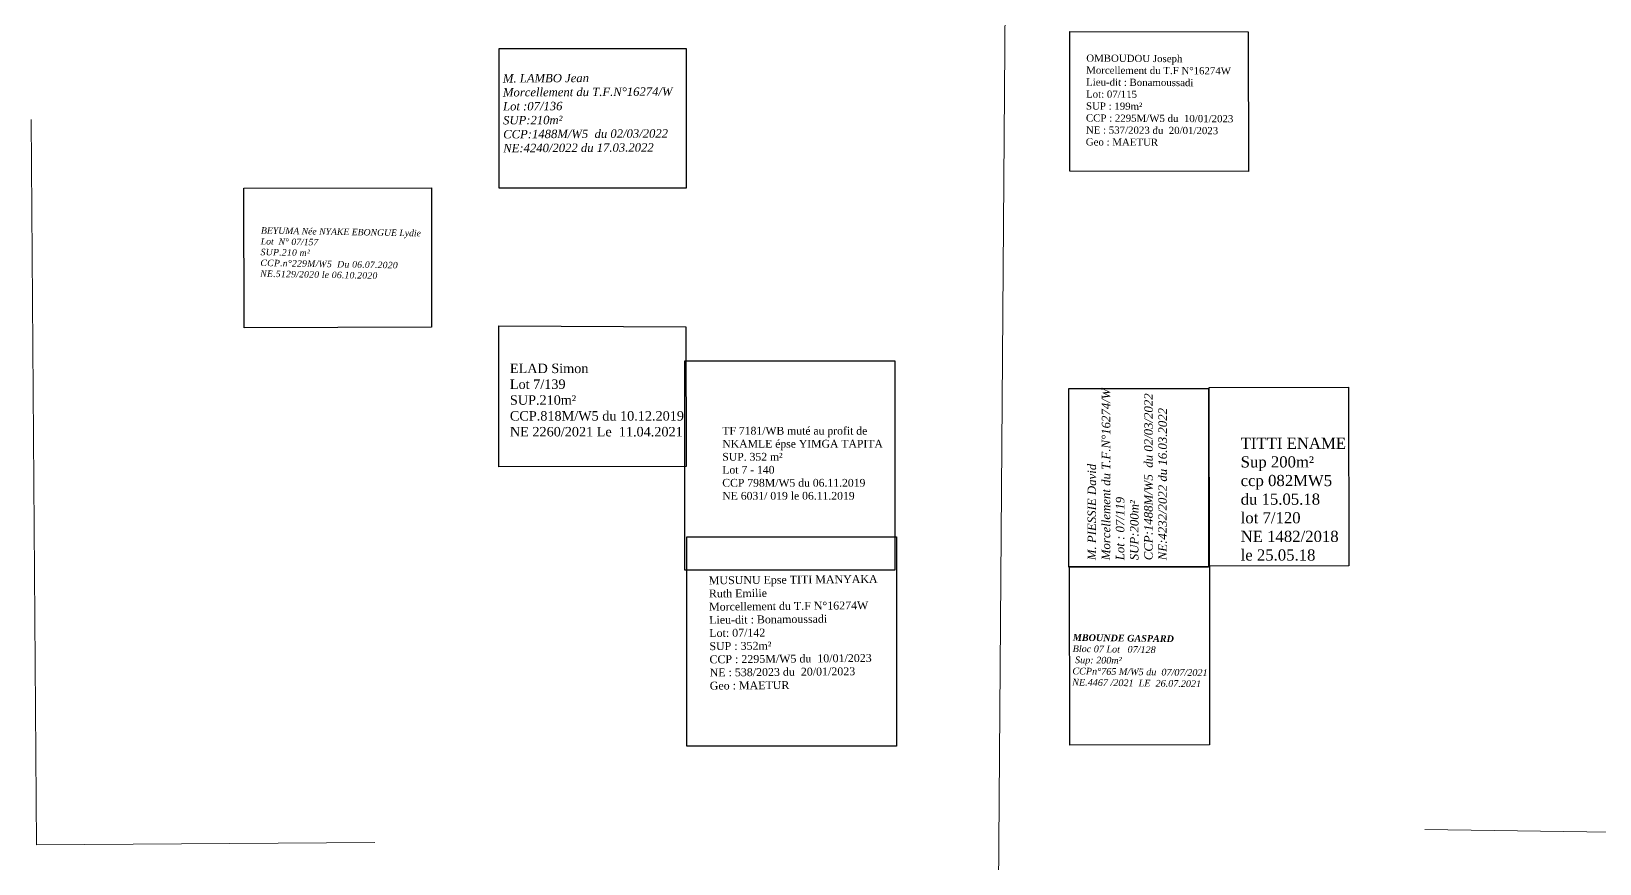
# Model space of a CAD drawing. Header units: millimetres. Extents: x 579832 to 917290, y 449831 to 1452191.
# Drawn here: x 582568.5 to 582708.8, y 451883.8 to 451958.4 of the extents above; entities that cross this region are included whole.
import ezdxf

# ---------------------------------------------------------------- set-up
doc = ezdxf.new("R2010")
doc.units = ezdxf.units.MM
doc.header["$LTSCALE"] = 10
for name, color, linetype, lineweight in [('drains_fossés', 120, 'Continuous', 20), ('MAJ APRES LE 13.01.2023', 222, 'Continuous', 30), ('Roads_others', 24, 'Continuous', 9)]:
    doc.layers.add(name, color=color, linetype=linetype, lineweight=lineweight)
for name, color, linetype in [('end maj 26 02 2021', 7, 'Continuous'), ('MAETUR', 2, 'Continuous'), ('MAJ JUILLET 06.07.2021', 7, 'Continuous')]:
    doc.layers.add(name, color=color, linetype=linetype)
doc.styles.add('Times 1.0', font='times.ttf', dxfattribs={"width": 0.99, "height": 1})

msp = doc.modelspace()

# ---------------------------------------------------------------- linework, layer by layer
at = {"color": 5, "flags": 128}
for points in [[(582610.36, 451956.83), (582627.11, 451956.82), (582627.11, 451950.59), (582627.11, 451944.32), (582610.36, 451944.33)], [(582610.36, 451956.83), (582627.11, 451956.82), (582627.11, 451950.59), (582627.11, 451944.32), (582610.36, 451944.33)], [(582610.36, 451956.83), (582627.11, 451956.82), (582627.11, 451950.59), (582627.11, 451944.32), (582610.36, 451944.33)], [(582610.36, 451956.83), (582627.11, 451956.82), (582627.11, 451950.59), (582627.11, 451944.32), (582610.36, 451944.33)], [(582661.32, 451926.39), (582673.83, 451926.39), (582673.83, 451910.39), (582661.32, 451910.39)], [(582661.32, 451926.39), (582673.83, 451926.39), (582673.83, 451910.39), (582661.32, 451910.39)], [(582661.32, 451926.39), (582673.83, 451926.39), (582673.83, 451910.39), (582661.32, 451910.39)], [(582661.32, 451926.39), (582673.83, 451926.39), (582673.83, 451910.39), (582661.32, 451910.39)]]:
    msp.add_lwpolyline(points, close=True, dxfattribs=at)
at = {"color": 150, "lineweight": -3, "flags": 128}
msp.add_lwpolyline([(582610.33, 451931.98), (582627.08, 451931.89), (582627.11, 451919.39), (582610.35, 451919.37)], close=True, dxfattribs=at)
msp.add_lwpolyline([(582610.33, 451931.98), (582627.08, 451931.89), (582627.11, 451919.39), (582610.35, 451919.37)], close=True, dxfattribs=at)
msp.add_lwpolyline([(582610.33, 451931.98), (582627.08, 451931.89), (582627.11, 451919.39), (582610.35, 451919.37)], close=True, dxfattribs=at)
msp.add_lwpolyline([(582610.33, 451931.98), (582627.08, 451931.89), (582627.11, 451919.39), (582610.35, 451919.37)], close=True, dxfattribs=at)
at = {"layer": 'drains_fossés'}
msp.add_line((582693.17, 451886.91), (582765.49, 451885.85), dxfattribs=at)
msp.add_line((582693.17, 451886.91), (582765.49, 451885.85), dxfattribs=at)
msp.add_lwpolyline([(582599.24, 451885.73), (582568.97, 451885.53), (582568.52, 451950.47)], dxfattribs=at)
msp.add_lwpolyline([(582599.24, 451885.73), (582568.97, 451885.53), (582568.52, 451950.47)], dxfattribs=at)
at = {"layer": 'end maj 26 02 2021', "color": 150, "lineweight": -3, "flags": 128}
msp.add_lwpolyline([(582587.54, 451944.32), (582604.31, 451944.36), (582604.33, 451931.86), (582587.56, 451931.82), (582587.53, 451944.32)], close=True, dxfattribs=at)
msp.add_lwpolyline([(582587.54, 451944.32), (582604.31, 451944.36), (582604.33, 451931.86), (582587.56, 451931.82), (582587.53, 451944.32)], close=True, dxfattribs=at)
msp.add_lwpolyline([(582587.54, 451944.32), (582604.31, 451944.36), (582604.33, 451931.86), (582587.56, 451931.82), (582587.53, 451944.32)], close=True, dxfattribs=at)
msp.add_lwpolyline([(582587.54, 451944.32), (582604.31, 451944.36), (582604.33, 451931.86), (582587.56, 451931.82), (582587.53, 451944.32)], close=True, dxfattribs=at)
at = {"layer": 'end maj 26 02 2021', "color": 3, "lineweight": -3, "flags": 128}
msp.add_lwpolyline([(582626.99, 451910.12), (582626.99, 451916.37), (582626.99, 451928.87), (582645.75, 451928.87), (582645.75, 451928.87), (582645.75, 451910.12)], close=True, dxfattribs=at)
msp.add_lwpolyline([(582626.99, 451910.12), (582626.99, 451916.37), (582626.99, 451928.87), (582645.75, 451928.87), (582645.75, 451928.87), (582645.75, 451910.12)], close=True, dxfattribs=at)
msp.add_lwpolyline([(582626.99, 451910.12), (582626.99, 451916.37), (582626.99, 451928.87), (582645.75, 451928.87), (582645.75, 451928.87), (582645.75, 451910.12)], close=True, dxfattribs=at)
msp.add_lwpolyline([(582626.99, 451910.12), (582626.99, 451916.37), (582626.99, 451928.87), (582645.75, 451928.87), (582645.75, 451928.87), (582645.75, 451910.12)], close=True, dxfattribs=at)
at = {"layer": 'end maj 26 02 2021', "color": 150, "flags": 128}
msp.add_lwpolyline([(582673.87, 451926.48), (582686.36, 451926.5), (582686.38, 451910.5), (582673.9, 451910.48)], close=True, dxfattribs=at)
msp.add_lwpolyline([(582673.87, 451926.48), (582686.36, 451926.5), (582686.38, 451910.5), (582673.9, 451910.48)], close=True, dxfattribs=at)
msp.add_lwpolyline([(582673.87, 451926.48), (582686.36, 451926.5), (582686.38, 451910.5), (582673.9, 451910.48)], close=True, dxfattribs=at)
msp.add_lwpolyline([(582673.87, 451926.48), (582686.36, 451926.5), (582686.38, 451910.5), (582673.9, 451910.48)], close=True, dxfattribs=at)
at = {"layer": 'MAETUR', "color": 1, "flags": 128}
msp.add_lwpolyline([(582661.39, 451910.46), (582673.9, 451910.48), (582673.92, 451894.48), (582673.92, 451894.48), (582661.42, 451894.46)], close=True, dxfattribs=at)
msp.add_lwpolyline([(582661.39, 451910.46), (582673.9, 451910.48), (582673.92, 451894.48), (582673.92, 451894.48), (582661.42, 451894.46)], close=True, dxfattribs=at)
msp.add_lwpolyline([(582661.39, 451910.46), (582673.9, 451910.48), (582673.92, 451894.48), (582673.92, 451894.48), (582661.42, 451894.46)], close=True, dxfattribs=at)
msp.add_lwpolyline([(582661.39, 451910.46), (582673.9, 451910.48), (582673.92, 451894.48), (582673.92, 451894.48), (582661.42, 451894.46)], close=True, dxfattribs=at)
at = {"layer": 'MAJ APRES LE 13.01.2023', "flags": 128}
for points in [[(582661.42, 451958.33), (582677.36, 451958.32), (582677.39, 451945.82), (582661.42, 451945.83)], [(582661.42, 451958.33), (582677.36, 451958.32), (582677.39, 451945.82), (582661.42, 451945.83)], [(582627.15, 451913.1), (582645.91, 451913.1), (582645.91, 451894.35), (582627.15, 451894.35), (582627.15, 451906.97)], [(582627.15, 451913.1), (582645.91, 451913.1), (582645.91, 451894.35), (582627.15, 451894.35), (582627.15, 451906.97)]]:
    msp.add_lwpolyline(points, close=True, dxfattribs=at)
at = {"layer": 'Roads_others'}
msp.add_lwpolyline([(582653.39, 452090.16), (582655.02, 452039.75), (582655.9, 451996.47), (582655.03, 451881.66)], dxfattribs=at)
msp.add_lwpolyline([(582653.39, 452090.16), (582655.02, 452039.75), (582655.9, 451996.47), (582655.03, 451881.66)], dxfattribs=at)

# ---------------------------------------------------------------- texts
at = {"color": 7, "attachment_point": 1}
for s, insert, char_height, width, rotation in [('{\\fTimes New Roman|b0|i1|c0|p18;M. LAMBO Jean\\P\\C1;Morcellement du T.F.N°16274/W \\P\\C7;Lot :07/136\\PSUP:210m²\\PCCP:1488M/W5  du 02/03/2022 \\PNE:4240/2022 du 17.03.2022}', (582610.7, 451954.52), 0.7495, 16.0536, 0.2943), ('{\\fTimes New Roman|b0|i1|c0|p18;M. LAMBO Jean\\P\\C1;Morcellement du T.F.N°16274/W \\P\\C7;Lot :07/136\\PSUP:210m²\\PCCP:1488M/W5  du 02/03/2022 \\PNE:4240/2022 du 17.03.2022}', (582610.7, 451954.52), 0.7495, 16.0536, 0.2943), ('{\\fTimes New Roman|b0|i1|c0|p18;M. LAMBO Jean\\P\\C1;Morcellement du T.F.N°16274/W \\P\\C7;Lot :07/136\\PSUP:210m²\\PCCP:1488M/W5  du 02/03/2022 \\PNE:4240/2022 du 17.03.2022}', (582610.7, 451954.52), 0.7495, 16.0536, 0.2943), ('{\\fTimes New Roman|b0|i1|c0|p18;M. LAMBO Jean\\P\\C1;Morcellement du T.F.N°16274/W \\P\\C7;Lot :07/136\\PSUP:210m²\\PCCP:1488M/W5  du 02/03/2022 \\PNE:4240/2022 du 17.03.2022}', (582610.7, 451954.52), 0.7495, 16.0536, 0.2943), ('{\\fTimes New Roman|b0|i1|c0|p18;M. PIESSIE David\\P\\C1;Morcellement du T.F.N°16274/W \\P\\C7;Lot : 07/119\\PSUP:200m²\\PCCP:1488M/W5  du 02/03/2022 \\PNE:4232/2022 du 16.03.2022}', (582663, 451911.01), 0.7594, 15.3891, 89.9581), ('{\\fTimes New Roman|b0|i1|c0|p18;M. PIESSIE David\\P\\C1;Morcellement du T.F.N°16274/W \\P\\C7;Lot : 07/119\\PSUP:200m²\\PCCP:1488M/W5  du 02/03/2022 \\PNE:4232/2022 du 16.03.2022}', (582663, 451911.01), 0.7594, 15.3891, 89.9581), ('{\\fTimes New Roman|b0|i1|c0|p18;M. PIESSIE David\\P\\C1;Morcellement du T.F.N°16274/W \\P\\C7;Lot : 07/119\\PSUP:200m²\\PCCP:1488M/W5  du 02/03/2022 \\PNE:4232/2022 du 16.03.2022}', (582663, 451911.01), 0.7594, 15.3891, 89.9581), ('{\\fTimes New Roman|b0|i1|c0|p18;M. PIESSIE David\\P\\C1;Morcellement du T.F.N°16274/W \\P\\C7;Lot : 07/119\\PSUP:200m²\\PCCP:1488M/W5  du 02/03/2022 \\PNE:4232/2022 du 16.03.2022}', (582663, 451911.01), 0.7594, 15.3891, 89.9581)]:
    msp.add_mtext(s, dxfattribs=dict(at, insert=insert, char_height=char_height, width=width, rotation=rotation))
at = {"layer": 'end maj 26 02 2021', "color": 150, "linetype": 'ByBlock', "lineweight": -3, "ltscale": 0.0014, "insert": (582589.07, 451940.83), "char_height": 0.58, "width": 55.3712, "attachment_point": 1, "rotation": 358.985, "style": 'Times 1.0'}
msp.add_mtext('{\\fTimes New Roman|b0|i1|c0|p18;\\C7;BEYUMA Née NYAKE EBONGUE Lydie\\P\\fTimes New Roman|b0|i1|c186|p18;Lot  N° \\fTimes New Roman|b0|i1|c0|p18;07/157\\P\\fTimes New Roman|b0|i1|c186|p18;\\T1.05;SUP.\\fTimes New Roman|b0|i1|c0|p18;210 m\\fTimes New Roman|b0|i1|c186|p18;²\\PCCP.n°2\\fTimes New Roman|b0|i1|c0|p18;29\\fTimes New Roman|b0|i1|c186|p18;M/W\\fTimes New Roman|b0|i1|c0|p18;5 \\fTimes New Roman|b0|i1|c186|p18; Du 0\\fTimes New Roman|b0|i1|c0|p18;6.\\fTimes New Roman|b0|i1|c186|p18;07.2020\\PNE.5\\fTimes New Roman|b0|i1|c0|p18;129\\fTimes New Roman|b0|i1|c186|p18;/2020 le 06.10.2020}', dxfattribs=at)
msp.add_mtext('{\\fTimes New Roman|b0|i1|c0|p18;\\C7;BEYUMA Née NYAKE EBONGUE Lydie\\P\\fTimes New Roman|b0|i1|c186|p18;Lot  N° \\fTimes New Roman|b0|i1|c0|p18;07/157\\P\\fTimes New Roman|b0|i1|c186|p18;\\T1.05;SUP.\\fTimes New Roman|b0|i1|c0|p18;210 m\\fTimes New Roman|b0|i1|c186|p18;²\\PCCP.n°2\\fTimes New Roman|b0|i1|c0|p18;29\\fTimes New Roman|b0|i1|c186|p18;M/W\\fTimes New Roman|b0|i1|c0|p18;5 \\fTimes New Roman|b0|i1|c186|p18; Du 0\\fTimes New Roman|b0|i1|c0|p18;6.\\fTimes New Roman|b0|i1|c186|p18;07.2020\\PNE.5\\fTimes New Roman|b0|i1|c0|p18;129\\fTimes New Roman|b0|i1|c186|p18;/2020 le 06.10.2020}', dxfattribs=at)
msp.add_mtext('{\\fTimes New Roman|b0|i1|c0|p18;\\C7;BEYUMA Née NYAKE EBONGUE Lydie\\P\\fTimes New Roman|b0|i1|c186|p18;Lot  N° \\fTimes New Roman|b0|i1|c0|p18;07/157\\P\\fTimes New Roman|b0|i1|c186|p18;\\T1.05;SUP.\\fTimes New Roman|b0|i1|c0|p18;210 m\\fTimes New Roman|b0|i1|c186|p18;²\\PCCP.n°2\\fTimes New Roman|b0|i1|c0|p18;29\\fTimes New Roman|b0|i1|c186|p18;M/W\\fTimes New Roman|b0|i1|c0|p18;5 \\fTimes New Roman|b0|i1|c186|p18; Du 0\\fTimes New Roman|b0|i1|c0|p18;6.\\fTimes New Roman|b0|i1|c186|p18;07.2020\\PNE.5\\fTimes New Roman|b0|i1|c0|p18;129\\fTimes New Roman|b0|i1|c186|p18;/2020 le 06.10.2020}', dxfattribs=at)
msp.add_mtext('{\\fTimes New Roman|b0|i1|c0|p18;\\C7;BEYUMA Née NYAKE EBONGUE Lydie\\P\\fTimes New Roman|b0|i1|c186|p18;Lot  N° \\fTimes New Roman|b0|i1|c0|p18;07/157\\P\\fTimes New Roman|b0|i1|c186|p18;\\T1.05;SUP.\\fTimes New Roman|b0|i1|c0|p18;210 m\\fTimes New Roman|b0|i1|c186|p18;²\\PCCP.n°2\\fTimes New Roman|b0|i1|c0|p18;29\\fTimes New Roman|b0|i1|c186|p18;M/W\\fTimes New Roman|b0|i1|c0|p18;5 \\fTimes New Roman|b0|i1|c186|p18; Du 0\\fTimes New Roman|b0|i1|c0|p18;6.\\fTimes New Roman|b0|i1|c186|p18;07.2020\\PNE.5\\fTimes New Roman|b0|i1|c0|p18;129\\fTimes New Roman|b0|i1|c186|p18;/2020 le 06.10.2020}', dxfattribs=at)
at = {"layer": 'end maj 26 02 2021', "color": 150, "linetype": 'ByBlock', "lineweight": -3, "ltscale": 0.0014, "attachment_point": 1, "style": 'Times 1.0'}
for s, insert, char_height, width in [('\\A1;{\\C7;ELAD Simon \\PLot 7/139\\PSUP.210m²\\PCCP.818M/W5 du 10.12.2019\\PNE 2260/2021 Le  11.04.2021}', (582611.33, 451928.61), 0.85, 16.3915), ('\\A1;{\\C7;ELAD Simon \\PLot 7/139\\PSUP.210m²\\PCCP.818M/W5 du 10.12.2019\\PNE 2260/2021 Le  11.04.2021}', (582611.33, 451928.61), 0.85, 16.3915), ('\\A1;{\\C7;ELAD Simon \\PLot 7/139\\PSUP.210m²\\PCCP.818M/W5 du 10.12.2019\\PNE 2260/2021 Le  11.04.2021}', (582611.33, 451928.61), 0.85, 16.3915), ('\\A1;{\\C7;ELAD Simon \\PLot 7/139\\PSUP.210m²\\PCCP.818M/W5 du 10.12.2019\\PNE 2260/2021 Le  11.04.2021}', (582611.33, 451928.61), 0.85, 16.3915), ('{\\C1;TF 7181/WB muté au profit de \\C256;\\PNKAMLE épse YIMGA TAPITA\\PSUP. 352 m²\\PLot 7 - 140\\PCCP 798M/W5 du 06.11.2019\\PNE 6031/ 019 le 06.11.2019}', (582630.33, 451922.95), 0.6987, 18.7423), ('{\\C1;TF 7181/WB muté au profit de \\C256;\\PNKAMLE épse YIMGA TAPITA\\PSUP. 352 m²\\PLot 7 - 140\\PCCP 798M/W5 du 06.11.2019\\PNE 6031/ 019 le 06.11.2019}', (582630.33, 451922.95), 0.6987, 18.7423), ('{\\C1;TF 7181/WB muté au profit de \\C256;\\PNKAMLE épse YIMGA TAPITA\\PSUP. 352 m²\\PLot 7 - 140\\PCCP 798M/W5 du 06.11.2019\\PNE 6031/ 019 le 06.11.2019}', (582630.33, 451922.95), 0.6987, 18.7423), ('{\\C1;TF 7181/WB muté au profit de \\C256;\\PNKAMLE épse YIMGA TAPITA\\PSUP. 352 m²\\PLot 7 - 140\\PCCP 798M/W5 du 06.11.2019\\PNE 6031/ 019 le 06.11.2019}', (582630.33, 451922.95), 0.6987, 18.7423), ('TITTI ENAME\\PSup 200m²\\Pccp 082MW5 du 15.05.18\\Plot 7/120\\PNE 1482/2018 le 25.05.18', (582676.7, 451921.98), 1, 9.6622), ('TITTI ENAME\\PSup 200m²\\Pccp 082MW5 du 15.05.18\\Plot 7/120\\PNE 1482/2018 le 25.05.18', (582676.7, 451921.98), 1, 9.6622), ('TITTI ENAME\\PSup 200m²\\Pccp 082MW5 du 15.05.18\\Plot 7/120\\PNE 1482/2018 le 25.05.18', (582676.7, 451921.98), 1, 9.6622), ('TITTI ENAME\\PSup 200m²\\Pccp 082MW5 du 15.05.18\\Plot 7/120\\PNE 1482/2018 le 25.05.18', (582676.7, 451921.98), 1, 9.6622)]:
    msp.add_mtext(s, dxfattribs=dict(at, insert=insert, char_height=char_height, width=width))
at = {"layer": 'MAJ APRES LE 13.01.2023', "attachment_point": 1}
for s, insert, char_height, width, rotation in [('{\\fTimes New Roman|b0|i0|c0|p18;OMBOUDOU Joseph\\P\\C1;Morcellement du T.F N°16274W     \\P\\C256;Lieu-dit : Bonamoussadi\\PLot: 07/115\\PSUP : 199m²\\PCCP : 2295M/W5 du  10/01/2023\\PNE : 537/2023 du  20/01/2023\\P\\C1;Geo : MAETUR}', (582662.89, 451956.28), 0.6426, 14.5855, 359.6854), ('{\\fTimes New Roman|b0|i0|c0|p18;OMBOUDOU Joseph\\P\\C1;Morcellement du T.F N°16274W     \\P\\C256;Lieu-dit : Bonamoussadi\\PLot: 07/115\\PSUP : 199m²\\PCCP : 2295M/W5 du  10/01/2023\\PNE : 537/2023 du  20/01/2023\\P\\C1;Geo : MAETUR}', (582662.89, 451956.28), 0.6426, 14.5855, 359.6854), ('{\\fTimes New Roman|b0|i0|c0|p18;MUSUNU Epse TITI MANYAKA Ruth Emilie\\P\\C1;Morcellement du T.F N°16274W     \\P\\C256;Lieu-dit : Bonamoussadi\\PLot: 07/142\\PSUP : 352m²\\PCCP : 2295M/W5 du  10/01/2023\\PNE : 538/2023 du  20/01/2023\\P\\C1;Geo : MAETUR}', (582629.12, 451909.56), 0.7071, 16.0502, 0.5109), ('{\\fTimes New Roman|b0|i0|c0|p18;MUSUNU Epse TITI MANYAKA Ruth Emilie\\P\\C1;Morcellement du T.F N°16274W     \\P\\C256;Lieu-dit : Bonamoussadi\\PLot: 07/142\\PSUP : 352m²\\PCCP : 2295M/W5 du  10/01/2023\\PNE : 538/2023 du  20/01/2023\\P\\C1;Geo : MAETUR}', (582629.12, 451909.56), 0.7071, 16.0502, 0.5109)]:
    msp.add_mtext(s, dxfattribs=dict(at, insert=insert, char_height=char_height, width=width, rotation=rotation))
at = {"layer": 'MAJ JUILLET 06.07.2021', "color": 1, "insert": (582661.69, 451904.4), "char_height": 0.6, "width": 55.0169, "attachment_point": 1, "rotation": 359.2328}
msp.add_mtext('{\\fTimes New Roman|b1|i1|c0|p18;\\C7;MBOUNDE GASPARD                                                                                                             \\P\\fTimes New Roman|b0|i1|c0|p18;Bloc 07 Lot   07/128\\P Sup: 200m²\\PCCPn°765 M/W5 du  07/07/2021\\PNE.4467 /2021  LE  26.07.2021}', dxfattribs=at)
msp.add_mtext('{\\fTimes New Roman|b1|i1|c0|p18;\\C7;MBOUNDE GASPARD                                                                                                             \\P\\fTimes New Roman|b0|i1|c0|p18;Bloc 07 Lot   07/128\\P Sup: 200m²\\PCCPn°765 M/W5 du  07/07/2021\\PNE.4467 /2021  LE  26.07.2021}', dxfattribs=at)
msp.add_mtext('{\\fTimes New Roman|b1|i1|c0|p18;\\C7;MBOUNDE GASPARD                                                                                                             \\P\\fTimes New Roman|b0|i1|c0|p18;Bloc 07 Lot   07/128\\P Sup: 200m²\\PCCPn°765 M/W5 du  07/07/2021\\PNE.4467 /2021  LE  26.07.2021}', dxfattribs=at)
msp.add_mtext('{\\fTimes New Roman|b1|i1|c0|p18;\\C7;MBOUNDE GASPARD                                                                                                             \\P\\fTimes New Roman|b0|i1|c0|p18;Bloc 07 Lot   07/128\\P Sup: 200m²\\PCCPn°765 M/W5 du  07/07/2021\\PNE.4467 /2021  LE  26.07.2021}', dxfattribs=at)

doc.saveas('drawing.dxf')
